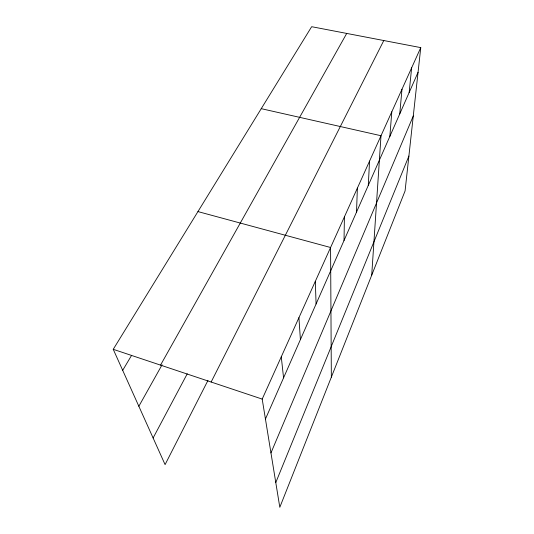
<?xml version="1.0" encoding="UTF-8"?>
<svg xmlns="http://www.w3.org/2000/svg" width="534" height="534" viewBox="0 0 534 534"><rect width="100%" height="100%" fill="white"/><g stroke="black" fill="none" stroke-linecap="round" stroke-linejoin="round"><path stroke-width="0.8" d="M344.023 240.507L344.417 216.837M356.518 212.111L357.379 188.102M368.286 185.385L369.555 161.114M371.711 275.21L381.009 135.729L261.239 108.669M389.853 136.39L391.802 111.8M399.759 113.875L401.989 89.211M409.151 92.549L411.627 67.851M420.759 47.619L405.079 190.932L279.809 507.3L262.194 399.092L420.759 47.619L311.656 26.7L113.241 349.316L165.086 464.613L207.96 380.428M275.784 482.562L408.897 156.055M270.958 452.919L413.283 115.978M265.438 419.036L418.055 72.31M211.137 382.03L383.799 40.531M153.111 437.98L187.24 373.8M138.853 406.274L162.076 364.809M160.534 365.123L346.72 33.422M122.693 370.329L131.484 355.531M197.947 211.591L330.579 247.502L331.34 377.164M113.241 349.316L262.194 399.092M281.271 356.805L283.567 377.852M298.927 317.663L300.402 339.604M315.32 281.325L316.081 303.986"/></g></svg>
